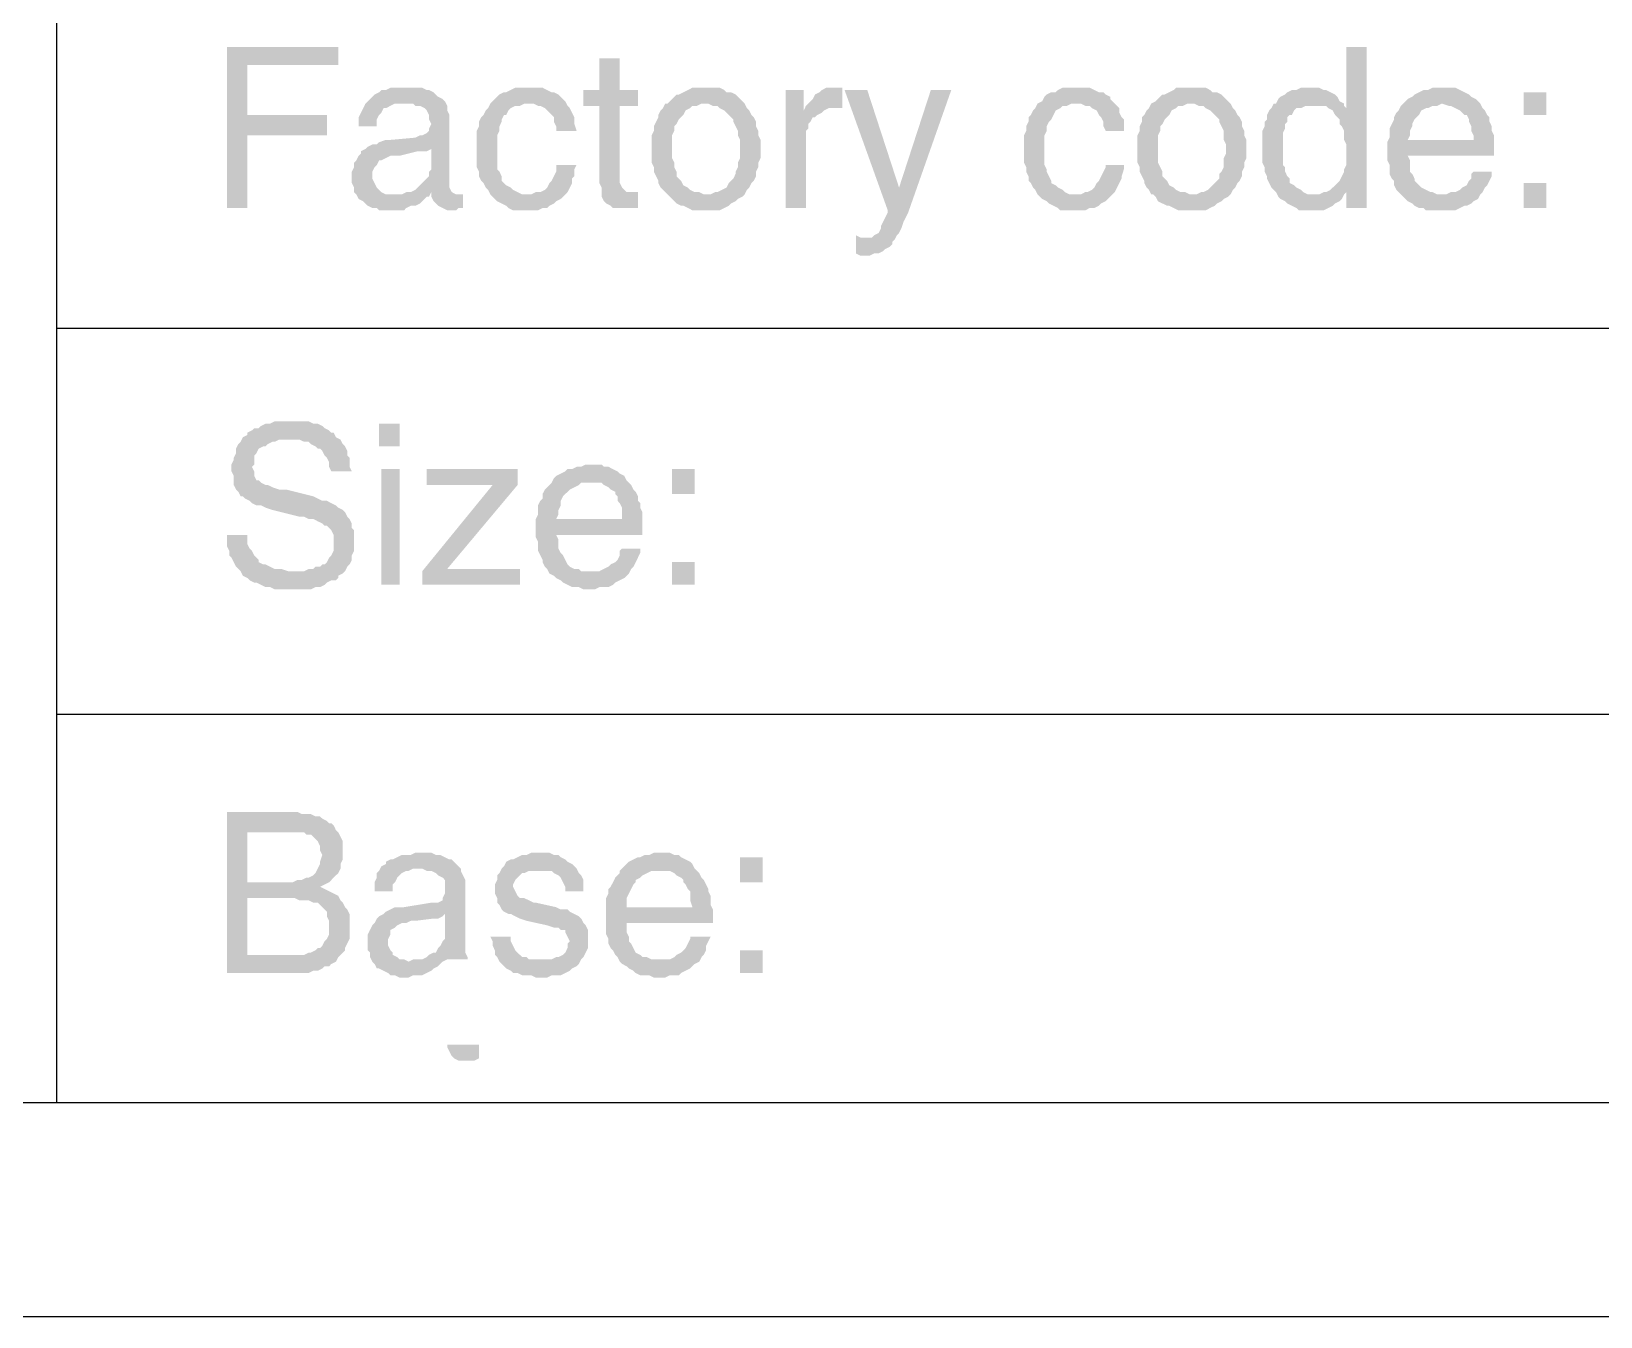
# Model space of a CAD drawing. Header units: millimetres. Extents: x 1336 to 2438, y 1230 to 1601.
# Drawn here: x 2036.57 to 2067.76, y 1303.62 to 1329.18 of the extents above; entities that cross this region are included whole.
import ezdxf

# ---------------------------------------------------------------- set-up
doc = ezdxf.new("R2010")
doc.units = ezdxf.units.MM

msp = doc.modelspace()

# ---------------------------------------------------------------- hatches: boundary and pattern name
at = {"transparency": 33554559}
for points in [[(2042.671, 1328.87), (2040.459, 1328.87), (2040.459, 1325.666), (2040.865, 1325.666), (2040.865, 1327.11), (2042.445, 1327.11), (2042.445, 1327.516), (2040.865, 1327.516), (2040.865, 1328.509), (2042.671, 1328.509), (2042.671, 1328.689)], [(2063.115, 1328.87), (2062.709, 1328.87), (2062.709, 1327.651), (2062.348, 1327.651), (2062.438, 1327.606), (2062.484, 1327.516), (2062.529, 1327.471), (2062.574, 1327.426), (2062.574, 1327.336), (2062.619, 1327.29), (2062.664, 1327.2), (2062.664, 1327.02), (2062.709, 1326.929), (2062.709, 1326.523), (2062.664, 1326.433), (2062.664, 1326.388), (2062.619, 1326.297), (2062.574, 1326.207), (2062.529, 1326.162), (2062.529, 1326.162), (2062.438, 1326.072), (2062.393, 1326.027), (2062.303, 1325.982), (2062.709, 1325.982), (2062.709, 1325.666), (2063.115, 1325.666)], [(2048.267, 1328.644), (2047.861, 1328.644), (2047.861, 1328.012), (2047.545, 1328.012), (2047.545, 1327.697), (2047.861, 1327.697), (2047.861, 1326.162), (2047.906, 1326.072), (2047.906, 1325.891), (2047.951, 1325.801), (2047.996, 1325.756), (2047.996, 1325.756), (2048.086, 1325.711), (2048.132, 1325.666), (2048.628, 1325.666), (2048.628, 1325.982), (2048.402, 1325.982), (2048.357, 1326.027), (2048.312, 1326.072), (2048.267, 1326.162), (2048.267, 1327.697), (2048.628, 1327.697), (2048.628, 1328.012), (2048.267, 1328.012)], [(2044.792, 1327.787), (2043.979, 1327.742), (2044.16, 1327.742), (2044.205, 1327.697), (2044.295, 1327.697), (2044.386, 1327.651), (2044.431, 1327.606), (2044.476, 1327.516), (2044.476, 1327.426), (2044.521, 1327.336), (2044.521, 1327.336), (2044.476, 1327.245), (2044.476, 1327.2), (2044.431, 1327.155), (2044.34, 1327.11), (2044.295, 1327.11), (2044.205, 1327.065), (2043.709, 1327.02), (2043.618, 1327.02), (2043.483, 1326.974), (2043.438, 1326.929), (2043.348, 1326.929), (2043.257, 1326.884), (2044.521, 1326.839), (2044.521, 1326.433), (2044.521, 1326.433), (2044.476, 1326.388), (2044.476, 1326.297), (2044.431, 1326.252), (2044.34, 1326.162), (2044.295, 1326.117), (2044.25, 1326.072), (2044.205, 1326.027), (2044.115, 1325.982), (2044.024, 1325.982), (2043.934, 1325.936), (2043.032, 1325.936), (2043.077, 1325.846), (2043.167, 1325.801), (2043.212, 1325.756), (2043.257, 1325.711), (2043.348, 1325.666), (2043.438, 1325.666), (2043.483, 1325.62), (2043.979, 1325.62), (2044.024, 1325.666), (2044.115, 1325.711), (2044.205, 1325.711), (2044.295, 1325.756), (2044.34, 1325.801), (2044.431, 1325.891), (2044.476, 1325.891), (2044.521, 1325.982), (2044.927, 1325.982), (2044.882, 1326.072), (2044.882, 1327.516), (2044.837, 1327.606), (2044.837, 1327.697)], [(2044.024, 1328.058), (2043.709, 1328.058), (2043.618, 1328.012), (2043.528, 1328.012), (2043.483, 1327.967), (2043.393, 1327.922), (2043.348, 1327.877), (2043.302, 1327.832), (2043.257, 1327.787), (2043.212, 1327.742), (2043.167, 1327.651), (2043.122, 1327.561), (2043.077, 1327.471), (2043.077, 1327.29), (2043.438, 1327.29), (2043.438, 1327.426), (2043.483, 1327.516), (2043.528, 1327.561), (2043.573, 1327.651), (2043.618, 1327.651), (2043.709, 1327.697), (2043.799, 1327.742), (2043.979, 1327.742), (2044.792, 1327.787), (2044.747, 1327.832), (2044.656, 1327.877), (2044.611, 1327.922), (2044.566, 1327.967), (2044.476, 1328.012), (2044.431, 1328.012), (2044.34, 1328.058), (2044.115, 1328.058)], [(2046.462, 1328.058), (2046.191, 1328.058), (2046.101, 1328.012), (2046.01, 1327.967), (2045.965, 1327.967), (2045.875, 1327.922), (2045.83, 1327.877), (2045.74, 1327.787), (2045.694, 1327.742), (2046.552, 1327.742), (2046.642, 1327.697), (2046.687, 1327.697), (2046.778, 1327.651), (2046.823, 1327.606), (2046.913, 1327.516), (2046.958, 1327.471), (2046.958, 1327.381), (2047.003, 1327.29), (2047.003, 1327.2), (2047.409, 1327.2), (2047.364, 1327.336), (2047.364, 1327.471), (2047.319, 1327.561), (2047.274, 1327.651), (2047.229, 1327.697), (2047.184, 1327.787), (2047.139, 1327.832), (2047.093, 1327.877), (2047.048, 1327.922), (2046.958, 1327.967), (2046.913, 1327.967), (2046.823, 1328.012), (2046.732, 1328.058), (2046.552, 1328.058)], [(2049.982, 1328.058), (2049.711, 1328.058), (2049.621, 1328.012), (2049.531, 1327.967), (2049.44, 1327.922), (2049.395, 1327.922), (2049.305, 1327.832), (2049.26, 1327.787), (2049.215, 1327.742), (2049.17, 1327.742), (2049.124, 1327.651), (2049.079, 1327.606), (2049.034, 1327.516), (2049.034, 1327.471), (2048.989, 1327.381), (2048.944, 1327.29), (2048.944, 1327.2), (2048.899, 1327.11), (2048.899, 1326.839), (2048.899, 1326.568), (2048.944, 1326.478), (2048.944, 1326.388), (2048.989, 1326.297), (2049.034, 1326.207), (2049.034, 1326.162), (2049.079, 1326.072), (2049.124, 1326.027), (2049.215, 1325.936), (2049.982, 1325.936), (2049.937, 1325.936), (2049.847, 1325.982), (2049.756, 1325.982), (2049.666, 1326.027), (2049.621, 1326.072), (2049.531, 1326.117), (2049.485, 1326.207), (2049.44, 1326.252), (2049.395, 1326.297), (2049.395, 1326.388), (2049.35, 1326.478), (2049.35, 1326.568), (2049.305, 1326.659), (2049.305, 1327.11), (2049.35, 1327.2), (2049.35, 1327.29), (2049.395, 1327.336), (2049.44, 1327.426), (2049.485, 1327.471), (2049.531, 1327.516), (2049.576, 1327.606), (2049.666, 1327.651), (2049.711, 1327.697), (2049.801, 1327.697), (2049.892, 1327.742), (2050.749, 1327.742), (2050.704, 1327.787), (2050.614, 1327.877), (2050.569, 1327.922), (2050.478, 1327.967), (2050.388, 1327.967), (2050.343, 1328.012), (2050.253, 1328.058), (2050.072, 1328.058)], [(2051.923, 1328.012), (2051.562, 1328.012), (2051.562, 1325.666), (2051.968, 1325.666), (2051.968, 1327.2), (2052.013, 1327.245), (2052.013, 1327.336), (2052.058, 1327.381), (2052.103, 1327.471), (2052.148, 1327.471), (2052.193, 1327.516), (2052.284, 1327.561), (2051.923, 1327.606)], [(2052.6, 1328.058), (2052.374, 1328.058), (2052.284, 1328.012), (2052.239, 1327.967), (2052.148, 1327.922), (2052.103, 1327.832), (2052.058, 1327.787), (2052.013, 1327.742), (2051.968, 1327.697), (2052.6, 1327.651), (2052.69, 1327.651), (2052.69, 1328.058), (2052.69, 1328.058)], [(2053.186, 1328.012), (2052.735, 1328.012), (2053.593, 1325.62), (2053.818, 1326.072)], [(2054.856, 1328.012), (2054.45, 1328.012), (2053.818, 1326.072), (2053.593, 1325.62), (2053.593, 1325.575), (2053.593, 1325.575), (2053.547, 1325.485), (2053.502, 1325.395), (2053.457, 1325.305), (2053.457, 1325.259), (2053.412, 1325.169), (2053.322, 1325.124), (2053.277, 1325.079), (2053.186, 1325.079), (2053.728, 1325.034), (2053.773, 1325.124), (2053.818, 1325.169), (2053.863, 1325.259), (2053.908, 1325.395), (2053.954, 1325.485), (2053.999, 1325.575)], [(2057.338, 1328.058), (2057.068, 1328.058), (2056.977, 1328.012), (2056.932, 1327.967), (2056.842, 1327.967), (2056.752, 1327.922), (2056.707, 1327.877), (2056.661, 1327.787), (2056.571, 1327.742), (2057.429, 1327.742), (2057.519, 1327.697), (2057.609, 1327.697), (2057.654, 1327.651), (2057.745, 1327.606), (2057.79, 1327.516), (2057.835, 1327.471), (2057.88, 1327.381), (2057.88, 1327.29), (2057.925, 1327.2), (2058.286, 1327.2), (2058.286, 1327.426), (2058.241, 1327.471), (2058.196, 1327.561), (2058.196, 1327.651), (2058.151, 1327.697), (2058.061, 1327.787), (2058.015, 1327.832), (2058.015, 1327.877), (2057.925, 1327.922), (2057.88, 1327.967), (2057.79, 1327.967), (2057.7, 1328.012), (2057.609, 1328.058), (2057.429, 1328.058)], [(2059.64, 1328.058), (2059.324, 1328.058), (2059.279, 1328.012), (2059.189, 1327.967), (2059.099, 1327.922), (2059.053, 1327.922), (2058.963, 1327.832), (2058.918, 1327.787), (2058.828, 1327.742), (2058.828, 1327.742), (2058.783, 1327.651), (2058.738, 1327.606), (2058.692, 1327.516), (2058.647, 1327.471), (2058.647, 1327.381), (2058.602, 1327.29), (2058.602, 1327.2), (2058.557, 1327.11), (2058.557, 1326.839), (2058.557, 1326.568), (2058.602, 1326.478), (2058.602, 1326.388), (2058.647, 1326.297), (2058.692, 1326.207), (2058.692, 1326.162), (2058.738, 1326.072), (2058.783, 1326.027), (2058.828, 1325.936), (2059.64, 1325.936), (2059.595, 1325.936), (2059.505, 1325.982), (2059.415, 1325.982), (2059.324, 1326.027), (2059.279, 1326.072), (2059.189, 1326.117), (2059.144, 1326.207), (2059.099, 1326.252), (2059.053, 1326.297), (2059.053, 1326.388), (2059.008, 1326.478), (2058.963, 1326.568), (2058.963, 1327.11), (2059.008, 1327.2), (2059.008, 1327.29), (2059.053, 1327.336), (2059.099, 1327.426), (2059.144, 1327.471), (2059.189, 1327.516), (2059.234, 1327.606), (2059.324, 1327.651), (2059.369, 1327.697), (2059.46, 1327.697), (2059.55, 1327.742), (2060.407, 1327.742), (2060.362, 1327.787), (2060.272, 1327.877), (2060.227, 1327.922), (2060.137, 1327.967), (2060.046, 1327.967), (2060.001, 1328.012), (2059.911, 1328.058), (2059.73, 1328.058)], [(2061.987, 1328.058), (2061.807, 1328.058), (2061.716, 1328.012), (2061.626, 1328.012), (2061.536, 1327.967), (2061.491, 1327.922), (2061.4, 1327.877), (2061.355, 1327.832), (2061.31, 1327.742), (2061.265, 1327.742), (2062.077, 1327.697), (2062.303, 1327.697), (2062.348, 1327.651), (2062.709, 1327.651), (2062.664, 1327.697), (2062.664, 1327.742), (2062.574, 1327.787), (2062.529, 1327.877), (2062.484, 1327.922), (2062.393, 1327.967), (2062.303, 1328.012), (2062.258, 1328.012), (2062.168, 1328.058), (2062.077, 1328.058)], [(2064.65, 1328.058), (2064.424, 1328.058), (2064.334, 1328.012), (2064.244, 1328.012), (2064.153, 1327.967), (2064.063, 1327.922), (2064.018, 1327.877), (2063.928, 1327.832), (2063.883, 1327.787), (2063.838, 1327.742), (2064.605, 1327.742), (2064.74, 1327.697), (2064.785, 1327.697), (2064.876, 1327.651), (2064.966, 1327.606), (2065.011, 1327.561), (2065.056, 1327.516), (2065.101, 1327.516), (2065.146, 1327.426), (2065.146, 1327.381), (2065.191, 1327.29), (2065.191, 1327.2), (2065.237, 1327.11), (2065.237, 1327.02), (2063.928, 1327.02), (2063.522, 1326.974), (2063.522, 1326.613), (2063.567, 1326.523), (2063.567, 1326.343), (2063.612, 1326.252), (2063.657, 1326.207), (2063.657, 1326.117), (2063.702, 1326.027), (2063.747, 1325.982), (2063.792, 1325.936), (2064.605, 1325.936), (2064.514, 1325.936), (2064.424, 1325.982), (2064.379, 1325.982), (2064.289, 1326.027), (2064.199, 1326.072), (2064.153, 1326.117), (2064.108, 1326.162), (2064.063, 1326.207), (2064.063, 1326.252), (2064.018, 1326.343), (2063.973, 1326.388), (2063.973, 1326.613), (2063.928, 1326.704), (2065.643, 1326.704), (2065.643, 1327.11), (2065.598, 1327.2), (2065.598, 1327.29), (2065.553, 1327.381), (2065.553, 1327.471), (2065.507, 1327.516), (2065.462, 1327.606), (2065.417, 1327.651), (2065.372, 1327.742), (2065.327, 1327.787), (2065.282, 1327.832), (2065.191, 1327.877), (2065.146, 1327.922), (2065.056, 1327.967), (2064.966, 1328.012), (2064.876, 1328.058), (2064.74, 1328.058)], [(2066.681, 1327.516), (2066.681, 1327.967), (2066.23, 1327.967), (2066.23, 1327.516)], [(2045.694, 1327.742), (2045.649, 1327.651), (2045.604, 1327.606), (2045.559, 1327.516), (2045.514, 1327.471), (2045.469, 1327.381), (2045.469, 1327.29), (2045.424, 1327.2), (2045.424, 1326.478), (2045.469, 1326.388), (2045.469, 1326.297), (2045.514, 1326.207), (2045.559, 1326.162), (2045.604, 1326.072), (2045.649, 1326.027), (2045.694, 1325.936), (2046.416, 1325.936), (2046.326, 1325.936), (2046.236, 1325.982), (2046.146, 1326.027), (2046.101, 1326.072), (2046.01, 1326.117), (2045.965, 1326.162), (2045.92, 1326.207), (2045.92, 1326.297), (2045.875, 1326.388), (2045.83, 1326.433), (2045.83, 1327.11), (2045.875, 1327.2), (2045.875, 1327.29), (2045.92, 1327.381), (2045.92, 1327.426), (2045.965, 1327.516), (2046.01, 1327.516), (2046.055, 1327.606), (2046.101, 1327.651), (2046.191, 1327.697), (2046.281, 1327.697), (2046.371, 1327.742), (2046.462, 1327.742)], [(2050.749, 1327.742), (2049.982, 1327.742), (2050.027, 1327.742), (2050.117, 1327.697), (2050.208, 1327.697), (2050.253, 1327.651), (2050.343, 1327.606), (2050.388, 1327.561), (2050.478, 1327.471), (2050.524, 1327.426), (2050.524, 1327.381), (2050.569, 1327.29), (2050.614, 1327.2), (2050.614, 1327.11), (2050.659, 1327.02), (2050.659, 1326.659), (2050.614, 1326.568), (2050.614, 1326.478), (2050.569, 1326.388), (2050.569, 1326.343), (2050.524, 1326.252), (2050.478, 1326.207), (2050.433, 1326.162), (2050.388, 1326.072), (2050.298, 1326.027), (2050.208, 1325.982), (2050.162, 1325.982), (2050.072, 1325.936), (2049.215, 1325.936), (2049.26, 1325.891), (2049.35, 1325.801), (2049.395, 1325.756), (2049.485, 1325.711), (2049.531, 1325.711), (2049.621, 1325.666), (2049.711, 1325.62), (2050.253, 1325.62), (2050.343, 1325.666), (2050.433, 1325.711), (2050.478, 1325.756), (2050.569, 1325.801), (2050.614, 1325.846), (2050.704, 1325.891), (2050.749, 1325.936), (2050.749, 1325.936), (2050.794, 1326.027), (2050.839, 1326.072), (2050.885, 1326.162), (2050.93, 1326.207), (2050.975, 1326.297), (2050.975, 1326.388), (2051.02, 1326.478), (2051.02, 1326.568), (2051.065, 1326.659), (2051.065, 1326.839), (2051.065, 1327.02), (2051.02, 1327.11), (2051.02, 1327.2), (2050.975, 1327.29), (2050.975, 1327.381), (2050.93, 1327.471), (2050.885, 1327.516), (2050.839, 1327.606), (2050.794, 1327.651)], [(2051.968, 1327.697), (2051.923, 1327.606), (2052.284, 1327.561), (2052.329, 1327.606), (2052.419, 1327.651), (2052.6, 1327.651)], [(2056.571, 1327.742), (2056.526, 1327.651), (2056.481, 1327.606), (2056.436, 1327.516), (2056.391, 1327.471), (2056.391, 1327.381), (2056.346, 1327.29), (2056.346, 1327.2), (2056.3, 1327.11), (2056.3, 1326.568), (2056.346, 1326.478), (2056.346, 1326.388), (2056.391, 1326.297), (2056.391, 1326.207), (2056.436, 1326.162), (2056.481, 1326.072), (2056.526, 1326.027), (2056.571, 1325.936), (2057.338, 1325.936), (2057.203, 1325.936), (2057.113, 1325.982), (2057.068, 1326.027), (2056.977, 1326.072), (2056.932, 1326.117), (2056.842, 1326.162), (2056.842, 1326.207), (2056.797, 1326.297), (2056.752, 1326.388), (2056.752, 1326.433), (2056.707, 1326.523), (2056.707, 1327.11), (2056.752, 1327.2), (2056.752, 1327.29), (2056.797, 1327.381), (2056.842, 1327.426), (2056.887, 1327.516), (2056.887, 1327.516), (2056.932, 1327.606), (2057.023, 1327.651), (2057.068, 1327.697), (2057.158, 1327.697), (2057.248, 1327.742), (2057.338, 1327.742)], [(2060.407, 1327.742), (2059.64, 1327.742), (2059.685, 1327.742), (2059.776, 1327.697), (2059.866, 1327.697), (2059.911, 1327.651), (2060.001, 1327.606), (2060.046, 1327.561), (2060.137, 1327.471), (2060.182, 1327.426), (2060.182, 1327.381), (2060.227, 1327.29), (2060.272, 1327.2), (2060.272, 1327.02), (2060.317, 1326.929), (2060.317, 1326.749), (2060.272, 1326.659), (2060.272, 1326.478), (2060.227, 1326.388), (2060.182, 1326.343), (2060.182, 1326.252), (2060.137, 1326.207), (2060.092, 1326.162), (2060.001, 1326.072), (2059.956, 1326.027), (2059.866, 1325.982), (2059.821, 1325.982), (2059.73, 1325.936), (2058.873, 1325.936), (2058.918, 1325.891), (2058.963, 1325.801), (2059.053, 1325.756), (2059.144, 1325.711), (2059.189, 1325.711), (2059.279, 1325.666), (2059.369, 1325.62), (2059.911, 1325.62), (2060.001, 1325.666), (2060.092, 1325.711), (2060.137, 1325.756), (2060.227, 1325.801), (2060.272, 1325.846), (2060.362, 1325.891), (2060.407, 1325.936), (2060.407, 1325.936), (2060.453, 1326.027), (2060.498, 1326.072), (2060.543, 1326.162), (2060.588, 1326.207), (2060.633, 1326.297), (2060.633, 1326.388), (2060.678, 1326.478), (2060.678, 1326.568), (2060.723, 1326.659), (2060.723, 1326.839), (2060.723, 1327.02), (2060.678, 1327.11), (2060.678, 1327.2), (2060.633, 1327.29), (2060.633, 1327.381), (2060.588, 1327.471), (2060.543, 1327.516), (2060.498, 1327.606), (2060.453, 1327.651)], [(2061.265, 1327.742), (2061.22, 1327.651), (2061.175, 1327.606), (2061.13, 1327.516), (2061.13, 1327.426), (2061.084, 1327.381), (2061.084, 1327.29), (2061.039, 1327.2), (2061.039, 1326.568), (2061.084, 1326.478), (2061.084, 1326.388), (2061.13, 1326.297), (2061.13, 1326.252), (2061.175, 1326.162), (2061.22, 1326.072), (2061.265, 1326.027), (2061.31, 1325.982), (2061.355, 1325.891), (2061.4, 1325.846), (2061.491, 1325.801), (2061.536, 1325.756), (2061.626, 1325.711), (2061.716, 1325.666), (2061.761, 1325.62), (2062.258, 1325.62), (2062.348, 1325.666), (2062.438, 1325.711), (2062.484, 1325.756), (2062.574, 1325.801), (2062.619, 1325.846), (2062.664, 1325.936), (2061.942, 1325.936), (2061.852, 1325.982), (2061.807, 1326.027), (2061.716, 1326.072), (2061.671, 1326.117), (2061.581, 1326.162), (2061.581, 1326.252), (2061.536, 1326.297), (2061.491, 1326.388), (2061.491, 1326.478), (2061.446, 1326.523), (2061.446, 1327.155), (2061.491, 1327.245), (2061.491, 1327.336), (2061.536, 1327.381), (2061.536, 1327.471), (2061.581, 1327.516), (2061.626, 1327.516), (2061.671, 1327.606), (2061.716, 1327.651), (2061.807, 1327.651), (2061.897, 1327.697), (2062.077, 1327.697)], [(2063.838, 1327.742), (2063.792, 1327.697), (2063.747, 1327.606), (2063.702, 1327.561), (2063.657, 1327.471), (2063.657, 1327.426), (2063.612, 1327.336), (2063.567, 1327.245), (2063.567, 1327.065), (2063.522, 1326.974), (2063.928, 1327.02), (2063.973, 1327.11), (2063.973, 1327.2), (2064.018, 1327.29), (2064.018, 1327.336), (2064.063, 1327.426), (2064.108, 1327.471), (2064.153, 1327.516), (2064.199, 1327.606), (2064.289, 1327.651), (2064.334, 1327.651), (2064.424, 1327.697), (2064.514, 1327.697), (2064.605, 1327.742)], [(2043.257, 1326.884), (2043.212, 1326.839), (2043.122, 1326.794), (2043.122, 1326.749), (2043.077, 1326.704), (2043.032, 1326.613), (2042.986, 1326.568), (2042.986, 1326.478), (2042.941, 1326.388), (2042.941, 1326.162), (2042.986, 1326.072), (2042.986, 1325.982), (2043.032, 1325.936), (2043.754, 1325.936), (2043.618, 1325.936), (2043.528, 1325.982), (2043.483, 1326.027), (2043.438, 1326.072), (2043.393, 1326.162), (2043.348, 1326.252), (2043.348, 1326.388), (2043.393, 1326.478), (2043.438, 1326.523), (2043.483, 1326.613), (2043.528, 1326.613), (2043.618, 1326.659), (2043.709, 1326.704), (2043.889, 1326.704), (2044.25, 1326.794), (2044.431, 1326.794), (2044.521, 1326.839)], [(2047.409, 1326.523), (2047.003, 1326.523), (2047.003, 1326.388), (2046.958, 1326.297), (2046.913, 1326.207), (2046.868, 1326.162), (2046.823, 1326.072), (2046.778, 1326.027), (2046.687, 1325.982), (2046.597, 1325.982), (2046.507, 1325.936), (2045.694, 1325.936), (2045.74, 1325.891), (2045.785, 1325.846), (2045.83, 1325.801), (2045.92, 1325.756), (2046.01, 1325.711), (2046.055, 1325.666), (2046.146, 1325.62), (2046.642, 1325.62), (2046.732, 1325.666), (2046.823, 1325.666), (2046.868, 1325.711), (2046.958, 1325.756), (2047.003, 1325.801), (2047.093, 1325.846), (2047.139, 1325.891), (2047.184, 1325.936), (2047.229, 1325.982), (2047.274, 1326.072), (2047.319, 1326.162), (2047.319, 1326.252), (2047.364, 1326.297), (2047.364, 1326.433)], [(2058.286, 1326.523), (2057.925, 1326.523), (2057.925, 1326.478), (2057.88, 1326.388), (2057.835, 1326.297), (2057.79, 1326.207), (2057.745, 1326.162), (2057.7, 1326.072), (2057.654, 1326.027), (2057.564, 1325.982), (2057.519, 1325.982), (2057.429, 1325.936), (2056.571, 1325.936), (2056.616, 1325.891), (2056.661, 1325.846), (2056.752, 1325.801), (2056.797, 1325.756), (2056.887, 1325.711), (2056.977, 1325.666), (2057.023, 1325.62), (2057.519, 1325.62), (2057.609, 1325.666), (2057.7, 1325.666), (2057.79, 1325.711), (2057.835, 1325.756), (2057.925, 1325.801), (2057.97, 1325.846), (2058.015, 1325.891), (2058.061, 1325.936), (2058.106, 1325.982), (2058.151, 1326.072), (2058.196, 1326.162), (2058.241, 1326.252), (2058.241, 1326.297), (2058.286, 1326.433)], [(2065.598, 1326.388), (2065.237, 1326.388), (2065.191, 1326.343), (2065.191, 1326.252), (2065.146, 1326.207), (2065.101, 1326.117), (2065.011, 1326.072), (2064.966, 1326.027), (2064.876, 1325.982), (2064.785, 1325.982), (2064.695, 1325.936), (2063.792, 1325.936), (2063.883, 1325.846), (2063.928, 1325.801), (2064.018, 1325.756), (2064.063, 1325.711), (2064.153, 1325.666), (2064.244, 1325.666), (2064.289, 1325.62), (2064.876, 1325.62), (2064.966, 1325.666), (2065.056, 1325.711), (2065.101, 1325.711), (2065.191, 1325.756), (2065.237, 1325.801), (2065.327, 1325.846), (2065.372, 1325.936), (2065.417, 1325.982), (2065.462, 1326.072), (2065.507, 1326.117), (2065.553, 1326.207), (2065.598, 1326.297)], [(2044.927, 1325.982), (2044.521, 1325.982), (2044.521, 1325.891), (2045.017, 1325.936), (2045.017, 1325.936)], [(2045.153, 1325.936), (2045.017, 1325.936), (2044.521, 1325.891), (2044.566, 1325.801), (2044.611, 1325.756), (2044.611, 1325.756), (2044.656, 1325.711), (2044.747, 1325.666), (2044.837, 1325.62), (2045.017, 1325.62), (2045.063, 1325.666), (2045.153, 1325.666)], [(2062.303, 1325.982), (2062.258, 1325.982), (2062.168, 1325.936), (2062.077, 1325.936), (2062.664, 1325.936), (2062.709, 1325.982)], [(2066.681, 1325.666), (2066.681, 1326.162), (2066.23, 1326.162), (2066.23, 1325.666)], [(2052.961, 1325.124), (2052.961, 1324.763), (2052.961, 1324.763), (2053.051, 1324.718), (2053.231, 1324.718), (2053.322, 1324.763), (2053.412, 1324.763), (2053.502, 1324.808), (2053.547, 1324.853), (2053.638, 1324.898), (2053.683, 1324.944), (2053.683, 1324.989), (2053.728, 1325.034), (2053.186, 1325.079), (2053.051, 1325.079)], [(2041.723, 1321.423), (2041.407, 1321.423), (2041.317, 1321.378), (2041.226, 1321.378), (2041.136, 1321.333), (2041.091, 1321.288), (2041.001, 1321.288), (2040.955, 1321.243), (2040.865, 1321.198), (2040.865, 1321.152), (2040.775, 1321.107), (2041.723, 1321.062), (2041.903, 1321.062), (2041.994, 1321.017), (2042.084, 1321.017), (2042.129, 1320.972), (2042.219, 1320.927), (2042.264, 1320.882), (2042.309, 1320.882), (2042.355, 1320.836), (2042.4, 1320.746), (2042.445, 1320.701), (2042.49, 1320.611), (2042.49, 1320.521), (2042.535, 1320.43), (2042.941, 1320.43), (2042.896, 1320.521), (2042.896, 1320.701), (2042.851, 1320.746), (2042.851, 1320.836), (2042.806, 1320.927), (2042.761, 1320.972), (2042.716, 1321.062), (2042.625, 1321.107), (2042.58, 1321.198), (2042.535, 1321.198), (2042.49, 1321.243), (2042.4, 1321.288), (2042.355, 1321.333), (2042.264, 1321.378), (2042.174, 1321.378), (2042.084, 1321.423), (2041.813, 1321.423)], [(2043.889, 1320.927), (2043.889, 1321.378), (2043.483, 1321.378), (2043.483, 1320.927)], [(2040.775, 1321.107), (2040.73, 1321.017), (2040.685, 1320.972), (2040.64, 1320.882), (2040.64, 1320.791), (2040.594, 1320.701), (2040.594, 1320.656), (2040.549, 1320.566), (2040.549, 1320.43), (2040.549, 1320.43), (2040.594, 1320.34), (2040.594, 1320.159), (2040.64, 1320.069), (2040.685, 1320.024), (2040.73, 1319.934), (2040.775, 1319.934), (2040.82, 1319.889), (2040.91, 1319.844), (2040.955, 1319.798), (2041.046, 1319.753), (2041.136, 1319.753), (2041.226, 1319.708), (2041.362, 1319.663), (2041.903, 1319.528), (2041.994, 1319.528), (2042.084, 1319.483), (2042.174, 1319.483), (2042.264, 1319.437), (2042.355, 1319.392), (2042.4, 1319.347), (2042.445, 1319.347), (2042.49, 1319.302), (2042.535, 1319.257), (2042.58, 1319.167), (2042.58, 1318.851), (2042.535, 1318.76), (2042.49, 1318.715), (2042.445, 1318.625), (2042.4, 1318.58), (2042.355, 1318.58), (2042.309, 1318.535), (2042.219, 1318.535), (2042.174, 1318.49), (2042.084, 1318.49), (2041.994, 1318.444), (2040.73, 1318.444), (2040.775, 1318.354), (2040.865, 1318.309), (2040.91, 1318.264), (2041.001, 1318.219), (2041.046, 1318.219), (2041.136, 1318.174), (2041.226, 1318.129), (2041.317, 1318.129), (2041.407, 1318.083), (2042.129, 1318.083), (2042.219, 1318.129), (2042.309, 1318.129), (2042.4, 1318.174), (2042.445, 1318.219), (2042.535, 1318.264), (2042.625, 1318.264), (2042.671, 1318.309), (2042.671, 1318.354), (2042.761, 1318.399), (2042.806, 1318.444), (2042.851, 1318.535), (2042.896, 1318.58), (2042.941, 1318.67), (2042.941, 1318.76), (2042.986, 1318.851), (2042.986, 1319.031), (2042.986, 1319.257), (2042.941, 1319.302), (2042.941, 1319.392), (2042.896, 1319.483), (2042.851, 1319.528), (2042.806, 1319.618), (2042.806, 1319.618), (2042.761, 1319.663), (2042.671, 1319.708), (2042.625, 1319.753), (2042.535, 1319.798), (2042.445, 1319.844), (2042.355, 1319.844), (2042.264, 1319.889), (2042.174, 1319.934), (2041.632, 1320.069), (2041.497, 1320.069), (2041.362, 1320.114), (2041.271, 1320.159), (2041.226, 1320.159), (2041.136, 1320.205), (2041.091, 1320.25), (2041.046, 1320.25), (2041.001, 1320.34), (2041.001, 1320.43), (2040.955, 1320.521), (2041.001, 1320.566), (2041.001, 1320.746), (2041.046, 1320.791), (2041.091, 1320.882), (2041.181, 1320.927), (2041.226, 1320.927), (2041.271, 1320.972), (2041.362, 1321.017), (2041.407, 1321.017), (2041.497, 1321.062), (2041.723, 1321.062)], [(2043.889, 1318.174), (2043.889, 1320.475), (2043.528, 1320.475), (2043.528, 1318.174)], [(2046.236, 1320.475), (2044.431, 1320.475), (2044.431, 1320.159), (2045.74, 1320.159), (2044.34, 1318.444), (2044.34, 1318.174), (2046.281, 1318.174), (2046.281, 1318.49), (2044.837, 1318.49), (2046.236, 1320.159), (2046.236, 1320.34)], [(2047.725, 1320.566), (2047.59, 1320.566), (2047.5, 1320.521), (2047.409, 1320.521), (2047.319, 1320.475), (2047.229, 1320.475), (2047.184, 1320.43), (2047.093, 1320.385), (2047.003, 1320.34), (2046.958, 1320.295), (2046.913, 1320.205), (2047.906, 1320.205), (2047.951, 1320.159), (2048.041, 1320.114), (2048.086, 1320.069), (2048.177, 1320.024), (2048.177, 1319.979), (2048.222, 1319.934), (2048.222, 1319.844), (2048.267, 1319.798), (2048.312, 1319.708), (2048.312, 1319.483), (2046.597, 1319.483), (2046.597, 1319.121), (2046.642, 1319.031), (2046.642, 1318.851), (2046.687, 1318.76), (2046.732, 1318.67), (2046.732, 1318.625), (2046.778, 1318.535), (2046.823, 1318.49), (2046.868, 1318.399), (2047.68, 1318.444), (2047.5, 1318.444), (2047.455, 1318.49), (2047.364, 1318.49), (2047.274, 1318.535), (2047.229, 1318.58), (2047.184, 1318.67), (2047.184, 1318.67), (2047.139, 1318.76), (2047.093, 1318.806), (2047.048, 1318.896), (2047.048, 1319.076), (2047.003, 1319.167), (2048.718, 1319.167), (2048.718, 1319.618), (2048.673, 1319.708), (2048.673, 1319.798), (2048.628, 1319.844), (2048.628, 1319.934), (2048.583, 1320.024), (2048.538, 1320.069), (2048.493, 1320.159), (2048.447, 1320.205), (2048.402, 1320.25), (2048.357, 1320.34), (2048.267, 1320.385), (2048.222, 1320.43), (2048.132, 1320.475), (2048.041, 1320.521), (2047.951, 1320.521), (2047.906, 1320.566), (2047.816, 1320.566)], [(2049.756, 1319.979), (2049.756, 1320.475), (2049.305, 1320.475), (2049.305, 1319.979)], [(2046.913, 1320.205), (2046.868, 1320.159), (2046.823, 1320.114), (2046.778, 1320.069), (2046.732, 1319.979), (2046.732, 1319.889), (2046.687, 1319.844), (2046.642, 1319.753), (2046.642, 1319.573), (2046.597, 1319.483), (2047.003, 1319.483), (2047.048, 1319.573), (2047.048, 1319.663), (2047.093, 1319.753), (2047.093, 1319.844), (2047.139, 1319.934), (2047.184, 1319.979), (2047.229, 1320.024), (2047.274, 1320.069), (2047.364, 1320.114), (2047.455, 1320.159), (2047.5, 1320.205), (2047.68, 1320.205)], [(2040.865, 1319.167), (2040.459, 1319.167), (2040.459, 1318.941), (2040.504, 1318.851), (2040.504, 1318.76), (2040.549, 1318.715), (2040.594, 1318.625), (2040.64, 1318.535), (2040.685, 1318.49), (2040.73, 1318.444), (2041.768, 1318.444), (2041.678, 1318.444), (2041.542, 1318.49), (2041.407, 1318.49), (2041.317, 1318.535), (2041.226, 1318.58), (2041.181, 1318.58), (2041.091, 1318.625), (2041.091, 1318.67), (2041.046, 1318.715), (2041.001, 1318.76), (2040.955, 1318.851), (2040.91, 1318.896), (2040.865, 1318.986), (2040.865, 1319.076)], [(2048.673, 1318.896), (2048.312, 1318.896), (2048.267, 1318.851), (2048.267, 1318.76), (2048.222, 1318.67), (2048.177, 1318.625), (2048.086, 1318.58), (2048.041, 1318.535), (2047.951, 1318.49), (2047.861, 1318.444), (2047.68, 1318.444), (2046.868, 1318.399), (2046.868, 1318.399), (2046.958, 1318.354), (2047.003, 1318.309), (2047.093, 1318.264), (2047.139, 1318.219), (2047.229, 1318.174), (2047.319, 1318.129), (2047.455, 1318.129), (2047.545, 1318.083), (2047.77, 1318.083), (2047.861, 1318.129), (2048.041, 1318.129), (2048.132, 1318.174), (2048.177, 1318.219), (2048.267, 1318.264), (2048.357, 1318.309), (2048.402, 1318.354), (2048.447, 1318.399), (2048.493, 1318.49), (2048.538, 1318.535), (2048.583, 1318.625), (2048.628, 1318.715), (2048.673, 1318.806)], [(2049.756, 1318.174), (2049.756, 1318.625), (2049.305, 1318.625), (2049.305, 1318.174)], [(2041.858, 1313.66), (2040.459, 1313.66), (2040.459, 1310.456), (2042.084, 1310.456), (2042.174, 1310.501), (2042.264, 1310.501), (2042.355, 1310.546), (2042.4, 1310.591), (2042.49, 1310.591), (2042.535, 1310.637), (2042.625, 1310.682), (2042.625, 1310.682), (2042.671, 1310.772), (2040.865, 1310.817), (2040.865, 1311.945), (2041.723, 1311.945), (2042.671, 1311.991), (2042.58, 1312.036), (2042.58, 1312.036), (2042.49, 1312.081), (2042.4, 1312.126), (2042.309, 1312.171), (2042.4, 1312.216), (2042.49, 1312.261), (2040.865, 1312.261), (2040.865, 1313.254), (2041.723, 1313.254), (2042.625, 1313.299), (2042.58, 1313.39), (2042.535, 1313.435), (2042.49, 1313.435), (2042.445, 1313.48), (2042.355, 1313.525), (2042.309, 1313.57), (2042.219, 1313.57), (2042.129, 1313.615), (2041.948, 1313.615)], [(2042.625, 1313.299), (2041.723, 1313.254), (2041.994, 1313.254), (2042.039, 1313.209), (2042.129, 1313.209), (2042.174, 1313.164), (2042.219, 1313.119), (2042.264, 1313.074), (2042.309, 1312.983), (2042.309, 1312.893), (2042.355, 1312.803), (2042.355, 1312.803), (2042.309, 1312.668), (2042.309, 1312.622), (2042.264, 1312.532), (2042.219, 1312.442), (2042.174, 1312.397), (2042.174, 1312.397), (2042.084, 1312.352), (2042.039, 1312.352), (2041.948, 1312.306), (2041.858, 1312.306), (2041.768, 1312.261), (2040.865, 1312.261), (2042.49, 1312.261), (2042.58, 1312.352), (2042.625, 1312.397), (2042.671, 1312.442), (2042.716, 1312.532), (2042.716, 1312.622), (2042.761, 1312.713), (2042.761, 1312.893), (2042.761, 1313.074), (2042.716, 1313.164), (2042.671, 1313.254)], [(2044.34, 1312.848), (2044.205, 1312.848), (2044.115, 1312.803), (2043.934, 1312.803), (2043.844, 1312.758), (2043.754, 1312.713), (2043.709, 1312.713), (2043.618, 1312.668), (2043.618, 1312.622), (2043.528, 1312.577), (2043.483, 1312.487), (2043.438, 1312.442), (2043.438, 1312.352), (2043.393, 1312.261), (2043.393, 1312.081), (2043.754, 1312.081), (2043.754, 1312.216), (2043.799, 1312.261), (2043.844, 1312.352), (2043.889, 1312.397), (2043.934, 1312.442), (2044.024, 1312.487), (2044.07, 1312.487), (2044.16, 1312.532), (2045.108, 1312.532), (2045.017, 1312.622), (2044.972, 1312.668), (2044.927, 1312.713), (2044.882, 1312.713), (2044.792, 1312.758), (2044.701, 1312.803), (2044.611, 1312.803), (2044.521, 1312.848), (2044.431, 1312.848)], [(2046.642, 1312.848), (2046.507, 1312.848), (2046.416, 1312.803), (2046.326, 1312.803), (2046.236, 1312.758), (2046.146, 1312.713), (2046.101, 1312.713), (2046.01, 1312.668), (2045.965, 1312.577), (2045.92, 1312.532), (2045.875, 1312.442), (2045.83, 1312.397), (2045.83, 1312.306), (2045.785, 1312.216), (2045.785, 1312.036), (2045.83, 1311.945), (2045.83, 1311.855), (2045.875, 1311.81), (2045.92, 1311.72), (2045.965, 1311.675), (2046.055, 1311.63), (2046.101, 1311.63), (2046.191, 1311.584), (2046.281, 1311.539), (2046.416, 1311.494), (2046.823, 1311.404), (2046.823, 1311.404), (2046.958, 1311.359), (2047.048, 1311.359), (2047.093, 1311.314), (2047.184, 1311.314), (2047.184, 1311.268), (2047.229, 1311.178), (2047.274, 1311.088), (2047.229, 1311.043), (2047.229, 1310.953), (2047.184, 1310.862), (2047.139, 1310.817), (2047.048, 1310.772), (2047.003, 1310.772), (2046.913, 1310.727), (2046.732, 1310.727), (2045.875, 1310.682), (2045.92, 1310.637), (2045.965, 1310.591), (2046.01, 1310.546), (2046.101, 1310.501), (2046.146, 1310.456), (2046.236, 1310.456), (2046.326, 1310.411), (2046.507, 1310.411), (2046.597, 1310.366), (2046.823, 1310.366), (2046.913, 1310.411), (2047.093, 1310.411), (2047.184, 1310.456), (2047.274, 1310.501), (2047.319, 1310.546), (2047.409, 1310.591), (2047.409, 1310.591), (2047.455, 1310.637), (2047.5, 1310.727), (2047.545, 1310.772), (2047.59, 1310.862), (2047.635, 1310.953), (2047.635, 1311.133), (2047.635, 1311.314), (2047.59, 1311.404), (2047.545, 1311.449), (2047.5, 1311.539), (2047.5, 1311.539), (2047.455, 1311.584), (2047.364, 1311.63), (2047.274, 1311.675), (2047.229, 1311.72), (2047.093, 1311.72), (2047.003, 1311.765), (2046.597, 1311.855), (2046.552, 1311.855), (2046.462, 1311.9), (2046.371, 1311.945), (2046.281, 1311.945), (2046.236, 1311.991), (2046.236, 1311.991), (2046.191, 1312.081), (2046.146, 1312.171), (2046.146, 1312.216), (2046.191, 1312.306), (2046.236, 1312.352), (2046.281, 1312.397), (2046.326, 1312.442), (2046.371, 1312.442), (2046.462, 1312.487), (2046.642, 1312.487), (2047.409, 1312.532), (2047.364, 1312.577), (2047.319, 1312.622), (2047.229, 1312.668), (2047.184, 1312.713), (2047.093, 1312.758), (2047.048, 1312.803), (2046.958, 1312.803), (2046.868, 1312.848), (2046.778, 1312.848)], [(2049.079, 1312.848), (2048.944, 1312.848), (2048.854, 1312.803), (2048.763, 1312.803), (2048.673, 1312.758), (2048.628, 1312.758), (2048.538, 1312.713), (2048.447, 1312.668), (2048.402, 1312.622), (2048.357, 1312.577), (2048.267, 1312.487), (2049.26, 1312.487), (2049.35, 1312.442), (2049.395, 1312.397), (2049.485, 1312.352), (2049.531, 1312.306), (2049.531, 1312.261), (2049.576, 1312.216), (2049.621, 1312.126), (2049.666, 1312.081), (2049.666, 1311.9), (2049.711, 1311.765), (2047.996, 1311.765), (2047.996, 1311.223), (2048.041, 1311.133), (2048.041, 1311.043), (2048.086, 1310.953), (2048.132, 1310.907), (2048.177, 1310.817), (2048.222, 1310.772), (2048.267, 1310.682), (2049.079, 1310.727), (2048.899, 1310.727), (2048.808, 1310.772), (2048.718, 1310.772), (2048.673, 1310.817), (2048.583, 1310.862), (2048.538, 1310.953), (2048.538, 1310.953), (2048.493, 1311.043), (2048.447, 1311.088), (2048.447, 1311.178), (2048.402, 1311.268), (2048.402, 1311.449), (2050.117, 1311.449), (2050.117, 1311.72), (2050.072, 1311.81), (2050.072, 1311.991), (2050.027, 1312.081), (2050.027, 1312.126), (2049.982, 1312.216), (2049.937, 1312.306), (2049.892, 1312.352), (2049.847, 1312.442), (2049.801, 1312.487), (2049.756, 1312.532), (2049.711, 1312.622), (2049.666, 1312.668), (2049.576, 1312.713), (2049.485, 1312.758), (2049.44, 1312.803), (2049.35, 1312.803), (2049.26, 1312.848), (2049.17, 1312.848)], [(2045.108, 1312.532), (2044.295, 1312.532), (2044.34, 1312.532), (2044.431, 1312.487), (2044.521, 1312.487), (2044.611, 1312.442), (2044.656, 1312.397), (2044.747, 1312.352), (2044.792, 1312.306), (2044.792, 1312.036), (2044.747, 1311.945), (2044.747, 1311.9), (2044.656, 1311.855), (2044.521, 1311.855), (2043.979, 1311.765), (2043.799, 1311.765), (2043.709, 1311.72), (2043.618, 1311.675), (2043.573, 1311.63), (2044.792, 1311.63), (2044.792, 1311.223), (2044.792, 1311.133), (2044.747, 1311.088), (2044.701, 1310.998), (2044.656, 1310.953), (2044.611, 1310.862), (2044.566, 1310.862), (2044.476, 1310.817), (2044.431, 1310.772), (2044.34, 1310.727), (2044.16, 1310.727), (2044.07, 1310.682), (2043.348, 1310.682), (2043.393, 1310.637), (2043.438, 1310.546), (2043.483, 1310.546), (2043.573, 1310.501), (2043.663, 1310.456), (2043.709, 1310.411), (2043.799, 1310.411), (2043.889, 1310.366), (2044.07, 1310.366), (2044.16, 1310.411), (2044.34, 1310.411), (2044.431, 1310.456), (2044.521, 1310.501), (2044.566, 1310.546), (2044.656, 1310.591), (2044.701, 1310.637), (2044.747, 1310.682), (2044.837, 1310.727), (2045.243, 1310.727), (2045.243, 1310.772), (2045.198, 1310.862), (2045.198, 1312.306), (2045.153, 1312.397), (2045.108, 1312.487)], [(2047.409, 1312.532), (2046.642, 1312.487), (2046.913, 1312.487), (2046.958, 1312.442), (2047.048, 1312.397), (2047.048, 1312.397), (2047.093, 1312.352), (2047.139, 1312.261), (2047.184, 1312.171), (2047.184, 1312.081), (2047.545, 1312.081), (2047.545, 1312.306), (2047.5, 1312.397), (2047.455, 1312.442)], [(2048.267, 1312.487), (2048.267, 1312.442), (2048.222, 1312.397), (2048.177, 1312.352), (2048.132, 1312.261), (2048.086, 1312.171), (2048.041, 1312.126), (2048.041, 1312.036), (2047.996, 1311.945), (2047.996, 1311.765), (2048.402, 1311.765), (2048.402, 1311.945), (2048.447, 1312.036), (2048.493, 1312.126), (2048.538, 1312.216), (2048.583, 1312.261), (2048.583, 1312.306), (2048.673, 1312.352), (2048.718, 1312.397), (2048.808, 1312.442), (2048.899, 1312.487), (2049.079, 1312.487)], [(2051.11, 1312.261), (2051.11, 1312.758), (2050.659, 1312.758), (2050.659, 1312.261)], [(2042.671, 1311.991), (2041.723, 1311.945), (2041.813, 1311.945), (2041.903, 1311.9), (2042.084, 1311.9), (2042.174, 1311.855), (2042.264, 1311.855), (2042.309, 1311.81), (2042.309, 1311.81), (2042.4, 1311.72), (2042.445, 1311.675), (2042.445, 1311.584), (2042.49, 1311.494), (2042.49, 1311.223), (2042.445, 1311.133), (2042.4, 1311.088), (2042.355, 1310.998), (2042.309, 1310.953), (2042.264, 1310.953), (2042.219, 1310.907), (2042.129, 1310.862), (2042.084, 1310.862), (2041.994, 1310.817), (2040.865, 1310.817), (2042.671, 1310.772), (2042.716, 1310.817), (2042.806, 1310.907), (2042.806, 1310.953), (2042.851, 1311.043), (2042.896, 1311.133), (2042.896, 1311.63), (2042.851, 1311.72), (2042.806, 1311.765), (2042.761, 1311.855), (2042.716, 1311.9)], [(2043.573, 1311.63), (2043.483, 1311.584), (2043.438, 1311.539), (2043.438, 1311.539), (2043.393, 1311.449), (2043.348, 1311.404), (2043.302, 1311.314), (2043.257, 1311.223), (2043.257, 1311.043), (2043.257, 1310.907), (2043.302, 1310.862), (2043.302, 1310.772), (2043.348, 1310.682), (2044.07, 1310.682), (2043.979, 1310.727), (2043.889, 1310.727), (2043.844, 1310.772), (2043.754, 1310.817), (2043.754, 1310.862), (2043.709, 1310.907), (2043.663, 1310.998), (2043.663, 1311.133), (2043.709, 1311.223), (2043.709, 1311.314), (2043.799, 1311.359), (2043.844, 1311.404), (2043.934, 1311.449), (2044.024, 1311.449), (2044.115, 1311.494), (2044.205, 1311.494), (2044.566, 1311.539), (2044.656, 1311.539), (2044.747, 1311.584), (2044.792, 1311.63)], [(2046.101, 1311.178), (2045.694, 1311.178), (2045.74, 1311.088), (2045.74, 1310.998), (2045.785, 1310.907), (2045.785, 1310.817), (2045.83, 1310.772), (2045.875, 1310.682), (2046.732, 1310.727), (2046.462, 1310.727), (2046.416, 1310.772), (2046.326, 1310.772), (2046.281, 1310.817), (2046.236, 1310.862), (2046.191, 1310.907), (2046.146, 1310.998), (2046.101, 1311.088)], [(2050.072, 1311.178), (2049.666, 1311.178), (2049.666, 1311.133), (2049.621, 1311.043), (2049.576, 1310.953), (2049.531, 1310.907), (2049.485, 1310.862), (2049.395, 1310.817), (2049.35, 1310.772), (2049.26, 1310.727), (2049.079, 1310.727), (2048.267, 1310.682), (2048.267, 1310.682), (2048.312, 1310.637), (2048.402, 1310.591), (2048.447, 1310.546), (2048.538, 1310.501), (2048.583, 1310.456), (2048.673, 1310.411), (2048.854, 1310.411), (2048.944, 1310.366), (2049.17, 1310.366), (2049.26, 1310.411), (2049.44, 1310.411), (2049.485, 1310.456), (2049.576, 1310.501), (2049.666, 1310.546), (2049.711, 1310.591), (2049.756, 1310.637), (2049.847, 1310.682), (2049.892, 1310.772), (2049.937, 1310.817), (2049.982, 1310.907), (2049.982, 1310.998), (2050.027, 1311.088)], [(2051.11, 1310.456), (2051.11, 1310.907), (2050.659, 1310.907), (2050.659, 1310.456)], [(2045.469, 1309.03), (2045.333, 1309.03), (2044.837, 1308.985), (2044.882, 1308.895), (2044.927, 1308.805), (2044.927, 1308.805), (2044.972, 1308.76), (2045.063, 1308.714), (2045.378, 1308.714), (2045.469, 1308.76)], [(2045.243, 1309.03), (2044.837, 1309.03), (2044.837, 1308.985), (2045.333, 1309.03), (2045.333, 1309.03)]]:
    msp.add_hatch(color=256, dxfattribs=at).paths.add_polyline_path(points)

# ---------------------------------------------------------------- linework, layer by layer
msp.add_line((2024.257, 1307.884), (2433.512, 1307.884))
msp.add_lwpolyline([(2437.55, 1303.624), (2437.55, 1600.624), (2017.55, 1600.624), (2017.55, 1303.624)], close=True)
for points in [[(2037.074, 1594.624), (2037.074, 1307.884)], [(2037.074, 1323.274), (2386.145, 1323.274)], [(2037.074, 1315.601), (2333.205, 1315.601)]]:
    msp.add_lwpolyline(points)

doc.saveas('drawing.dxf')
